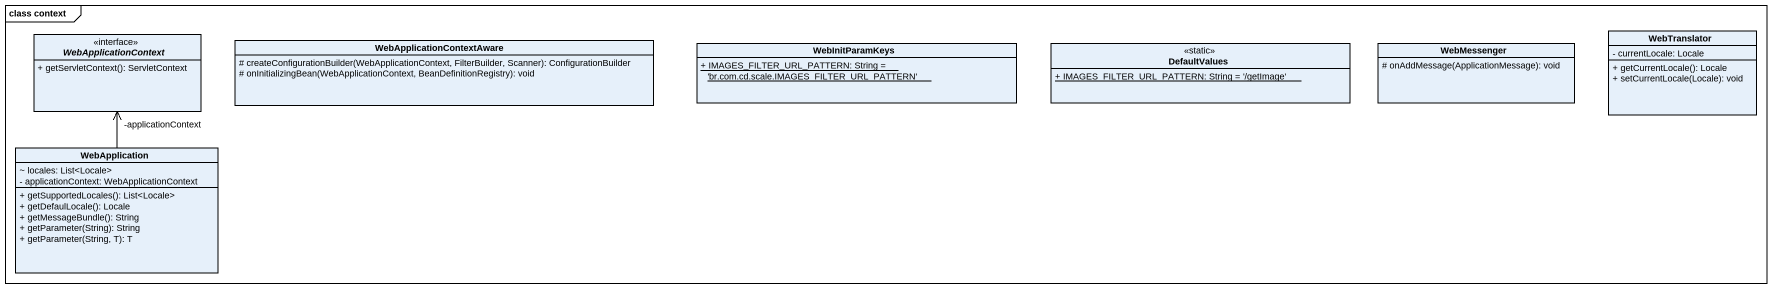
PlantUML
@startuml
mainframe class context
hide circle
hide empty members
skinparam classAttributeIconSize 0
interface WebApplicationContext <<interface>> {
  + getServletContext(): ServletContext
}
class WebApplicationContextAware {
  # createConfigurationBuilder(WebApplicationContext, FilterBuilder, Scanner): ConfigurationBuilder
  # onInitializingBean(WebApplicationContext, BeanDefinitionRegistry): void
}
class WebInitParamKeys {
  {static} + IMAGES_FILTER_URL_PATTERN: String = 'br.com.cd.scale.IMAGES_FILTER_URL_PATTERN'
}
class DefaultValues <<static>> {
  {static} + IMAGES_FILTER_URL_PATTERN: String = '/getImage'
}
class WebMessenger {
  # onAddMessage(ApplicationMessage): void
}
class WebTranslator {
  - currentLocale: Locale
  + getCurrentLocale(): Locale
  + setCurrentLocale(Locale): void
}
class WebApplication {
  ~ locales: List<Locale>
  - applicationContext: WebApplicationContext
  + getSupportedLocales(): List<Locale>
  + getDefaulLocale(): Locale
  + getMessageBundle(): String
  + getParameter(String): String
  + getParameter(String, T): T
}
WebApplication -up-> "-applicationContext" WebApplicationContext
@enduml
